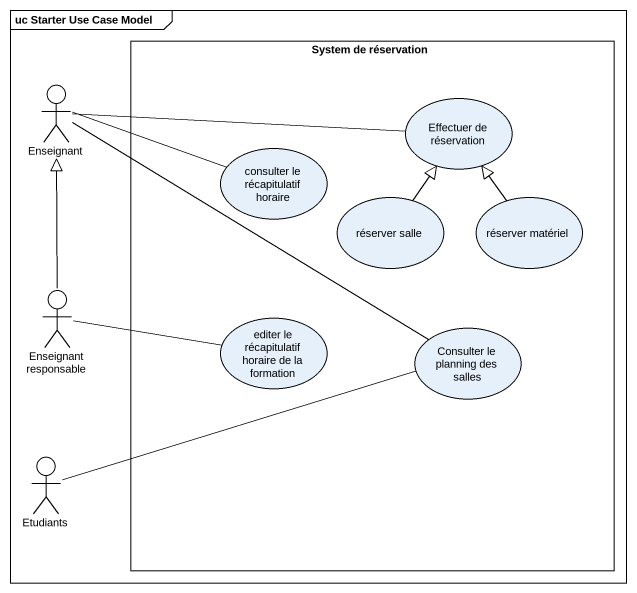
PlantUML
@startuml
mainframe uc Starter Use Case Model
rectangle "System de réservation" as System_de_réservation {
  usecase "Effectuer de réservation" as Effectuer_de_réservation
  usecase "consulter le récapitulatif horaire" as consulter_le_récapitulatif
  usecase "réserver salle" as réserver_salle
  usecase "réserver matériel" as réserver_matériel
  usecase "editer le récapitulatif horaire de la formation" as editer_le_récapitulatif
  usecase "Consulter le planning des salles" as Consulter_le_planning_des
}
actor Enseignant
actor "Enseignant responsable" as Enseignant_responsable
actor Etudiants
Enseignant -right- Effectuer_de_réservation
Enseignant -right- consulter_le_récapitulatif
Enseignant -right- Consulter_le_planning_des
réserver_salle -up-|> Effectuer_de_réservation
réserver_matériel -up-|> Effectuer_de_réservation
Enseignant_responsable -up-|> Enseignant
Enseignant_responsable -right- editer_le_récapitulatif
Etudiants -right- Consulter_le_planning_des
@enduml
